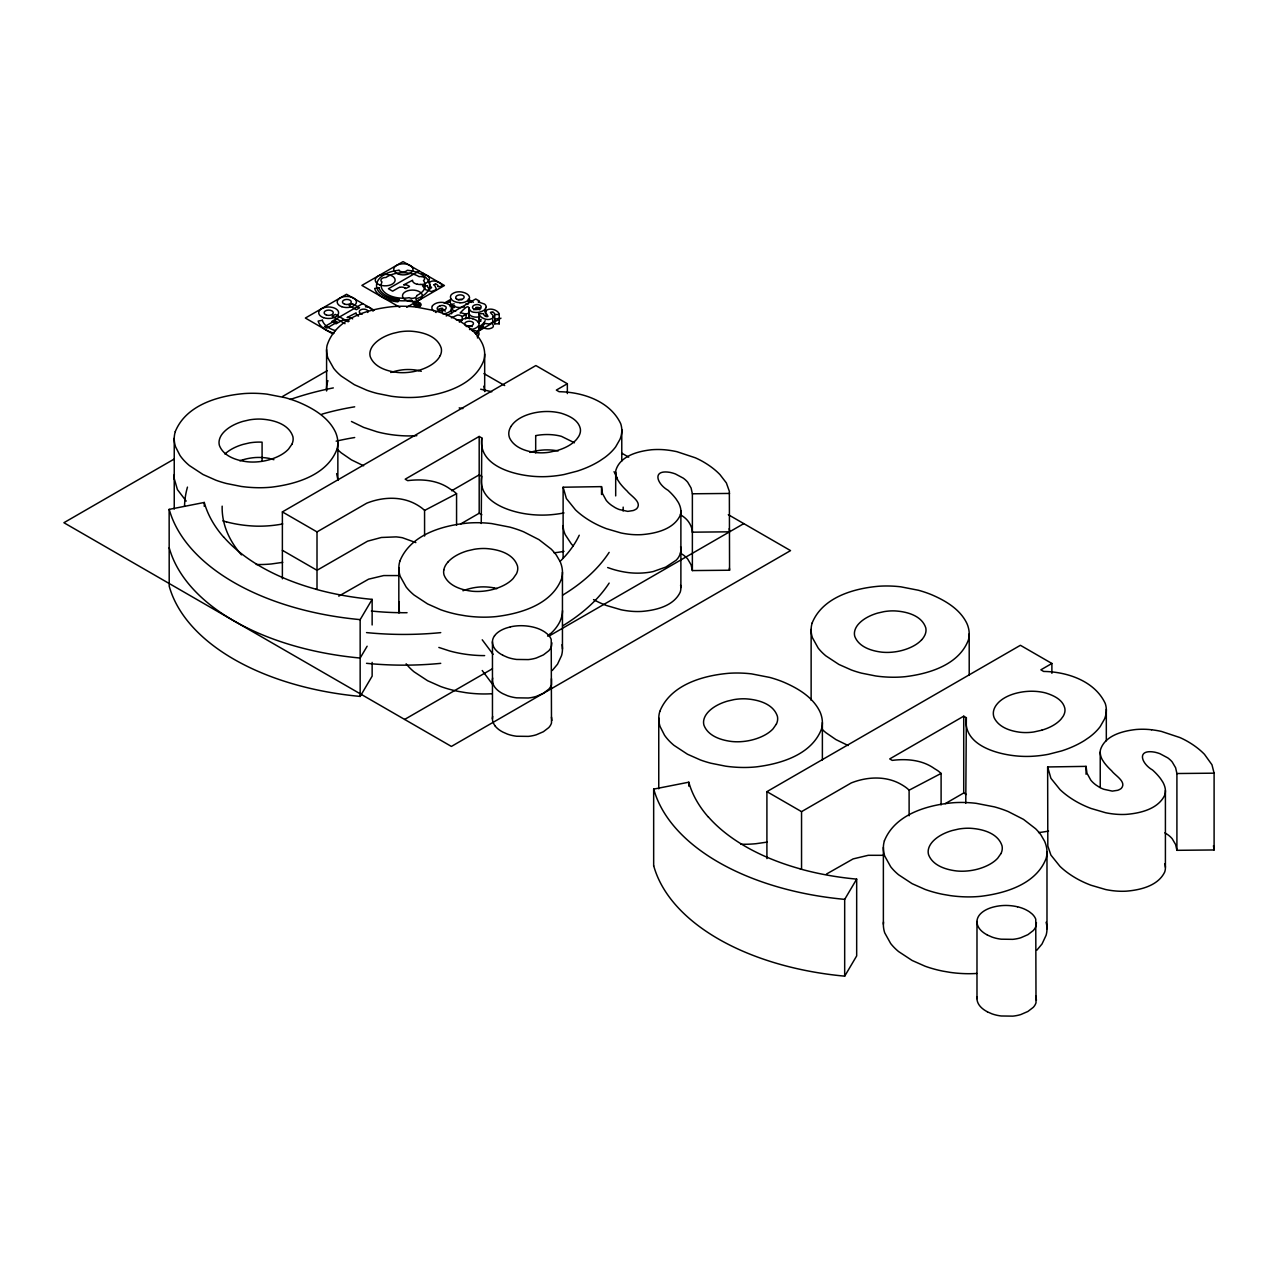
<?xml version="1.0" encoding="UTF-8"?>
<svg xmlns="http://www.w3.org/2000/svg" width="1278" height="1278" viewBox="0 0 1278 1278"><rect width="100%" height="100%" fill="white"/><g stroke="black" fill="none" stroke-linecap="round" stroke-linejoin="round"><path stroke-width="1.5" d="M563.119 558.103L563.119 487.222L601.523 486.63L602.449 493.468L606.251 500.385A42.717 24.665 0 0 0 611.539 505.321L614.942 507.51A24.378 14.074 0 0 0 619.463 509.571L627.786 511.376L633.169 510.545A13.643 7.876 0 0 0 636.732 508.692C642.578 502.126 630.517 495.816 627.131 491.087A111.17 64.188 0 0 1 619.83 483.1L617.737 479.921A46.104 26.614 0 0 1 615.852 474.489A37.158 21.454 0 0 1 615.932 470.064C620.453 455.655 638.329 451.214 651.668 449.744A45.864 26.487 0 0 1 664.432 449.76L666.972 450.016A60.753 35.081 0 0 1 676.925 451.693L695.328 457.796A79.779 46.056 0 0 1 703.156 461.757A100.786 58.181 0 0 1 719.961 474.601L726.367 482.924L729.355 491.327L729.562 570.228L692.372 570.579L691.094 564.812L687.708 559.029A36.998 21.359 0 0 0 683.235 554.924L680.391 553.102M1164.817 863.672A56.2 32.445 0 0 1 1165.121 864.871L1165.312 866.069A39.698 22.908 0 0 1 1164.705 872.027C1158.028 885.926 1140.232 890.063 1126.094 891.181A44.011 25.4 0 0 1 1115.758 891.006L1113.186 890.75A58.021 33.5 0 0 1 1105.598 889.52L1091.013 885.239A94.157 54.363 0 0 1 1076.092 878.258A107.592 62.127 0 0 1 1060.005 866.388L1050.915 855.094L1047.816 846.004L1047.64 766.96L1086.06 766.369L1086.971 773.206L1090.789 780.123A42.717 24.665 0 0 0 1096.061 785.059L1099.463 787.264A24.378 14.074 0 0 0 1103.984 789.309L1112.307 791.114L1117.707 790.299A13.643 7.876 0 0 0 1121.253 788.43C1127.116 781.88 1115.055 775.554 1111.668 770.826A111.17 64.188 0 0 1 1104.352 762.854L1102.259 759.659A46.104 26.614 0 0 1 1100.39 754.228A37.158 21.454 0 0 1 1100.454 749.803C1104.991 735.393 1122.851 730.952 1136.206 729.482A45.864 26.487 0 0 1 1148.954 729.498L1151.494 729.754M466.103 318.254L466.103 314.516A5.032 2.907 0 0 0 465.288 313.957L461.15 312.854A4.01 2.316 0 0 0 460.16 312.934C472.956 299.563 465.16 312.008 474.665 312.327A7.684 4.441 0 0 0 477.109 312.439A9.09 5.24 0 0 0 480.336 311.896A10.192 5.895 0 0 0 486.215 307.199M469.154 307.758L469.298 318.813M456.565 525.194L456.565 493.691L453.962 491.455A62.51 36.088 0 0 0 450.064 488.963C437.891 480.145 422.203 478.835 407.698 480.64L405.19 479.186L479.186 436.453L481.806 437.971C477.7 466.374 515.338 475.608 537.175 476.582A60.673 35.033 0 0 0 547.303 476.566L550.69 476.343A72.351 41.775 0 0 0 564.013 474.537L577.033 471.183A90.179 52.063 0 0 0 591.922 465.24A93.614 54.043 0 0 0 599.925 460.783L604.67 457.572A84.827 48.979 0 0 0 615.661 446.869L620.022 439.249A71.233 41.12 0 0 0 621.587 433.434A62.638 36.167 0 0 0 620.725 423.753C610.181 401.164 582.592 391.995 559.109 391.707L556.329 390.094L567.352 383.735L567.352 393.576M481.806 437.971L481.247 523.485M941.103 804.932L941.103 773.43L938.499 771.193A62.51 36.088 0 0 0 934.585 768.701C922.412 759.883 906.725 758.573 892.236 760.378L889.712 758.924L963.724 716.191L966.344 717.709C962.238 746.128 999.859 755.346 1021.713 756.32A60.673 35.033 0 0 0 1031.825 756.304L1035.212 756.081A72.351 41.775 0 0 0 1048.535 754.276L1061.555 750.937A90.179 52.063 0 0 0 1076.443 744.978A93.614 54.043 0 0 0 1084.463 740.537L1089.191 737.31A84.827 48.979 0 0 0 1100.198 726.607L1104.543 718.987A71.233 41.12 0 0 0 1106.109 713.172A62.638 36.167 0 0 0 1105.262 703.491C1094.719 680.918 1067.114 671.733 1043.647 671.445L1040.867 669.832L1051.89 663.474L1051.89 673.314M966.344 717.709L965.769 803.239M510.353 626.859A29.745 17.173 0 0 1 521.616 625.693A32.397 18.707 0 0 1 532.958 627.051A29.538 17.045 0 0 1 542.942 630.885A34.075 19.681 0 0 1 544.987 632.147L547.543 634.176A28.627 16.534 0 0 1 551.217 639.463L551.489 722.997A26.518 15.304 0 0 1 548.725 727.629L543.39 731.719L536.297 734.786A26.503 15.304 0 0 1 528.293 736.384L516.616 736.24A28.627 16.534 0 0 1 507.462 734.115L502.829 732.07A31.455 18.164 0 0 1 494.953 725.776M1017.512 906.773A29.538 17.045 0 0 1 1027.48 910.623A34.075 19.681 0 0 1 1029.525 911.885L1032.065 913.914A28.627 16.534 0 0 1 1035.755 919.217L1036.011 1002.735A26.518 15.304 0 0 1 1033.247 1007.368L1027.911 1011.457L1020.834 1014.54A26.503 15.304 0 0 1 1012.831 1016.138L1001.153 1015.978A28.627 16.534 0 0 1 991.984 1013.853L987.351 1011.809M479.026 323.062L479.026 313.733L483.691 313.653A6.454 3.722 0 0 0 484.058 314.995A5.272 3.051 0 0 0 485.32 316.193A3.147 1.821 0 0 0 486.535 316.624L487.541 316.561A1.661 0.958 0 0 0 487.972 316.337L486.806 314.196A13.499 7.796 0 0 1 485.928 313.238A5.687 3.275 0 0 1 485.416 312.056A4.697 2.716 0 0 1 485.656 311.113A3.706 2.141 0 0 1 485.944 310.714L486.599 310.187A6.741 3.882 0 0 1 487.365 309.771L488.244 309.452A4.265 2.46 0 0 1 489.17 309.244A5.655 3.259 0 0 1 491.647 309.212A7.636 4.409 0 0 1 494.011 309.739A10.048 5.799 0 0 1 496.04 310.634A12.285 7.093 0 0 1 498.308 312.455L498.708 312.95A7.972 4.601 0 0 1 499.251 314.484L499.251 323.813L494.73 323.845A6.438 3.706 0 0 0 494.362 322.727A4.553 2.62 0 0 0 493.132 321.657L492.685 319.74M493.276 321.752L489.506 324.053L483.883 323.27M372.138 662.387L372.138 676.158L360.156 696.446L360.156 619.654L372.138 599.366A205.247 118.487 0 0 1 315.746 589.222M367.137 646.221L360.156 658.042A230.216 132.912 0 0 1 169.207 547.767M856.675 879.12L856.675 955.912L844.678 976.184L844.678 899.392L856.675 879.12A205.247 118.487 0 0 1 800.268 868.96M447.811 562.224L447.028 563.167A38.18 22.046 0 0 0 443.801 570.004M552.24 670.519L557.512 664.225L561.553 655.566A70.37 40.624 0 0 0 562.352 646.86A77.127 44.538 0 0 0 562.048 644.671M1036.777 950.257L1042.033 943.963L1046.091 935.304A70.37 40.624 0 0 0 1046.874 926.598A77.127 44.538 0 0 0 1046.091 922.253M550.035 634.144L547.607 636.124M362.664 303.621L331.881 321.385L336.098 323.813L342.137 320.331A3.578 2.061 0 0 1 342.792 320.107L342.871 320.091M419.2 270.984L388.416 288.748L392.618 291.176L398.656 287.694A3.578 2.061 0 0 1 399.327 287.47L399.487 287.422M366.498 305.825L365.492 306.8A8.802 5.08 0 0 1 367.345 306.992L368.096 307.103A3.131 1.805 0 0 1 368.975 307.343L369.47 307.567A16.167 9.329 0 0 1 370.253 307.998L373.08 311.161M423.018 273.188L422.012 274.163A8.802 5.08 0 0 1 423.881 274.355L424.615 274.466A3.131 1.805 0 0 1 425.51 274.706L425.989 274.93A16.167 9.329 0 0 1 426.772 275.361C433.657 278.62 425.622 285.218 420.797 284.451M406.692 307.311L444.44 285.521L403.065 261.623L361.882 285.409L399.806 307.295M174.096 459.106L63.9 522.718L451.39 746.432L790.555 550.61L728.316 514.683M282.55 396.484L327.312 370.636M444.153 303.174L451.022 299.212M446.23 315.986L475.72 298.956L479.554 301.161L478.212 301.943L484.426 304.02A7.556 4.361 0 0 1 485.704 305.33A7.764 4.489 0 0 1 486.135 307.199M451.422 317.855L457.252 315.139A7.764 4.489 0 0 1 457.828 315.075L458.435 315.075A5.096 2.939 0 0 1 459.521 315.203L461.262 315.858A6.31 3.642 0 0 1 462.221 316.545L462.205 320.283M464.345 314.819L469.122 312.902A9.457 5.463 0 0 0 469.106 313.701L469.298 314.164A8.419 4.856 0 0 0 470.831 315.746A8.147 4.697 0 0 0 473.834 316.896A8.099 4.681 0 0 0 477.317 317.104L479.937 316.672M465.48 318.829L469.154 317.072M475.24 333.015L500.976 318.158M282.374 578.854L282.374 511.903L535.865 365.556L567.352 383.735M282.374 511.903L317.008 531.904L366.722 503.197C382.553 496.87 401.58 495.912 416.724 504.682A64.347 37.142 0 0 1 420.877 507.334A40.369 23.308 0 0 1 424.568 510.449L424.584 536.041M451.645 490.752L479.186 474.857L481.806 476.374C477.173 501.551 509.219 511.951 528.82 514.283A62.606 36.151 0 0 0 548.997 514.89A74.14 42.813 0 0 0 564.013 512.925M460.687 523.932L479.186 513.245L481.806 514.762M338.766 596.139L368.591 579.174L383.719 575.563L398.816 575.579M404.631 719.434L492.429 668.745M549.252 635.933L743.796 523.613M766.912 858.592L766.912 791.641L1020.403 645.294L1051.89 663.474M766.912 791.641L801.546 811.642L851.26 782.935C867.091 776.625 886.117 775.65 901.246 784.436A64.347 37.142 0 0 1 905.415 787.072A40.369 23.308 0 0 1 909.105 790.187L909.121 815.779M945.209 803.67L963.724 792.983L966.344 794.501M826.403 874.088L853.113 858.912L868.257 855.301L883.338 855.317M409.567 286.544L405.685 288.572A4.968 2.875 0 0 0 405.206 288.173L404.791 287.917M462.205 316.545L466.103 314.516M424.584 510.433L456.565 493.691M909.121 790.187L941.103 773.43M1041.889 730.185L1033.886 731.959A34.634 20.001 0 0 1 1030.627 732.358A30.464 17.588 0 0 1 1020.675 732.326C1010.69 731.176 998.901 727.501 994.188 717.805A34.682 20.017 0 0 1 993.405 711.942A37.302 21.534 0 0 1 995.003 707.117L995.546 706.175A41.503 23.962 0 0 1 996.872 704.322A38.707 22.349 0 0 1 1014.397 693.714A41.503 23.962 0 0 1 1019.205 692.532L1020.834 692.213A37.302 21.534 0 0 1 1029.173 691.286A34.682 20.017 0 0 1 1039.349 691.733L1041.027 691.989A28.563 16.486 0 0 1 1045.979 693.059C1053.567 695.456 1062.593 699.545 1064.75 707.98A30.928 17.86 0 0 1 1064.862 711.766A34.426 19.873 0 0 1 1063.088 716.383L1061.075 719.099A43.532 25.129 0 0 1 1041.858 730.153M378.927 287.614L374.662 288.445A27.956 16.135 0 0 0 397.857 301.832L399.311 299.371A24.586 14.202 0 0 1 378.895 287.614M322.407 320.251L318.142 321.082A27.956 16.135 0 0 0 334.053 333.191M360.156 696.414A230.216 132.912 0 0 1 169.207 586.155L169.143 509.379L204.272 502.462A205.295 118.534 0 0 0 223.602 537.079M708.124 816.818A205.295 118.534 0 0 1 688.794 782.2L653.665 789.117L653.665 865.909M282.757 562.352L271.415 563.965A71.376 41.2 0 0 1 256.223 564.493M767.279 842.09L755.953 843.704A71.376 41.2 0 0 1 740.761 844.231M427.171 285.681L422.507 285.761L425.414 289.611L431.405 291.528L436.565 289.547L434.919 285.825A13.659 7.876 0 0 1 434.009 284.85M438.194 286.56C449.313 286.959 433.05 276.991 429.296 282.869A26.63 15.384 0 0 1 415.797 299.004L419.631 304.132L415.446 305.17L411.596 300.042A26.63 15.384 0 0 1 377.266 289.036A26.63 15.384 0 0 1 399.231 270.249M493.132 312.327A4.553 2.62 0 0 1 494.362 313.398A6.438 3.706 0 0 1 494.73 314.532L499.251 314.484M494.73 319.196L499.091 318.382M563.119 487.222L566.378 498.548L575.483 509.858A107.592 62.127 0 0 0 591.57 521.712A94.157 54.363 0 0 0 606.491 528.709L621.06 532.974A58.021 33.5 0 0 0 628.664 534.204L631.22 534.476A44.011 25.4 0 0 0 641.572 534.651C655.694 533.533 673.49 529.396 680.168 515.481A39.698 22.908 0 0 0 680.791 509.539L680.583 508.34A56.2 32.445 0 0 0 678.314 502.398L676.014 498.883A108.183 62.462 0 0 0 668.011 490.257C656.876 483.947 651.684 469.314 669.912 472.365A27.541 15.895 0 0 1 675.423 473.962L683.235 478.132A36.998 21.359 0 0 1 687.708 482.237L691.094 488.02L692.372 493.787L729.562 493.436M692.372 532.175L729.562 531.824A65.801 37.989 0 0 0 729.195 528.661M1047.64 766.96L1050.915 778.302L1060.021 789.596A107.592 62.127 0 0 0 1076.092 801.45A94.157 54.363 0 0 0 1091.013 808.447L1105.598 812.728A58.021 33.5 0 0 0 1113.186 813.958L1115.758 814.214A44.011 25.4 0 0 0 1126.094 814.39C1140.232 813.271 1158.028 809.134 1164.705 795.236A39.698 22.908 0 0 0 1165.312 789.277L1165.121 788.079A56.2 32.445 0 0 0 1162.852 782.136L1160.552 778.637A108.183 62.462 0 0 0 1152.532 769.995C1141.414 763.685 1136.222 749.052 1154.449 752.119A27.541 15.895 0 0 1 1159.961 753.716L1167.757 757.87A36.998 21.359 0 0 1 1172.23 761.992L1175.616 767.759L1176.91 773.525L1214.1 773.174L1214.1 849.966L1176.91 850.317L1175.616 844.55L1172.23 838.783A36.998 21.359 0 0 0 1167.757 834.678L1164.913 832.841M430.191 288.684L431.565 287.63A15.847 9.154 0 0 0 430.366 286.352L429.296 282.869A26.63 15.384 0 0 0 407.251 270.265A4.457 2.572 0 0 1 403.065 271.847A4.457 2.572 0 0 1 398.88 270.377M435.383 283.94L434.025 284.85M226.462 521.903L222.867 520.913M438.849 647.435L449.265 650.853A82.543 47.653 0 0 0 480.832 655.566A74.444 42.973 0 0 0 484.65 655.598M363.639 465.799L351.45 459.872L341.306 452.907A84.428 48.74 0 0 1 337.168 449.121M848.177 745.537L835.972 739.611L825.844 732.645A84.428 48.74 0 0 1 821.706 728.859M447.14 315.011C461.086 320.986 475.528 329.468 482.333 343.654A74.667 43.101 0 0 1 484.57 351.993A67.99 39.251 0 0 1 483.803 360.412C474.25 385.157 444.584 394.055 420.494 396.963A68.884 39.762 0 0 1 405.813 397.458A77.127 44.522 0 0 1 391.26 396.244L377.058 393.4A82.064 47.382 0 0 1 366.882 390.253L354.373 384.71L341.306 376.115A84.428 48.74 0 0 1 333.67 368.352L327.919 358.048A73.836 42.621 0 0 1 326.657 351.754A69.06 39.874 0 0 1 327.072 345.427C335.826 318.062 368.783 308.701 394.519 306.48A68.197 39.362 0 0 1 405.414 306.289A71.552 41.311 0 0 1 416.213 307.071L433.865 310.506A87.942 50.769 0 0 1 447.14 315.011M502.829 655.279L507.462 657.323A28.627 16.534 0 0 0 516.616 659.448L528.293 659.592A26.503 15.304 0 0 0 536.297 658.01L543.39 654.911L548.725 650.821A26.518 15.304 0 0 0 551.489 646.205L551.904 642.834M987.351 935.017L991.984 937.062A28.627 16.534 0 0 0 1001.153 939.186L1012.831 939.346A26.503 15.304 0 0 0 1020.834 937.748L1027.911 934.665L1033.247 930.576A26.518 15.304 0 0 0 1036.011 925.943L1036.426 922.572M415.845 542.591L402.41 537.734A45.337 26.183 0 0 0 396.148 536.888L381.371 537.479L367.585 541.169L317.008 570.292L282.374 550.307M351.45 421.484L363.639 427.395L377.058 431.804A79.508 45.896 0 0 0 405.813 435.894A71.903 41.519 0 0 0 416.836 435.654M414.919 303.158L420.111 306.113A3.578 2.077 0 0 0 420.063 303.206L415.046 306.097A3.61 2.093 0 0 1 414.871 303.126A3.626 2.093 0 0 1 420.015 303.221M468.227 299.244L473.387 302.231M374.119 310.187L346.546 294.259L305.362 318.046L332.935 333.973M483.947 373.591L504.682 385.557M621.619 453.083L628.68 457.157M348.255 321.832L335.331 314.372L332.104 316.225L345.028 323.685M409.232 286.256L408.497 285.809A13.084 7.556 0 0 0 407.65 285.345A2.828 1.629 0 0 0 406.356 284.978A7.956 4.601 0 0 0 403.624 284.882L412.586 280.265A9.457 5.463 0 0 0 412.57 281.064L412.778 281.527A8.419 4.856 0 0 0 414.296 283.109A8.147 4.697 0 0 0 417.299 284.259M352.664 318.861L352.105 318.526A13.084 7.556 0 0 0 351.13 317.982A2.828 1.629 0 0 0 349.821 317.615A7.956 4.601 0 0 0 347.089 317.519L356.067 312.902A9.457 5.463 0 0 0 356.051 313.701L356.243 314.164A8.419 4.856 0 0 0 357.776 315.746A8.147 4.697 0 0 0 358.543 316.081M461.725 320.81L461.358 320.57A4.633 2.668 0 0 0 456.31 319.915M574.461 442.779L561.457 436.357A28.563 16.486 0 0 0 556.489 435.287L554.812 435.031A34.682 20.017 0 0 0 544.652 434.584A37.445 21.614 0 0 0 535.69 435.622M480.816 321.401L479.026 318.398M485.065 309.212L486.135 311.161M186.189 501.088L177.418 489.602L174.287 478.787M482.221 639.799L493.1 654.336M482.221 670.519L493.1 685.056M1035.755 996.009L1036.442 1000.227M336.641 473.611L337.743 479.026M483.803 386.196L484.57 390.381A70.721 40.832 0 0 1 484.729 391.435M551.489 678.682L551.489 684.609A26.518 15.304 0 0 1 548.725 689.225L543.39 693.315L536.297 696.398A26.503 15.304 0 0 1 528.293 697.996L516.616 697.836A28.627 16.534 0 0 1 507.462 695.711L502.829 693.682A31.455 18.164 0 0 1 494.953 687.372A31.583 18.227 0 0 1 492.445 680.934A28.404 16.406 0 0 1 492.701 678.091M551.489 717.086L551.904 720.488M399.583 612.561L398.896 608.216M1213.461 845.748L1214.1 849.966M680.583 585.132L680.791 586.33A39.698 22.908 0 0 1 680.168 592.273C673.49 606.187 655.694 610.325 641.572 611.443A44.011 25.4 0 0 1 631.22 611.267L628.664 610.996A58.021 33.5 0 0 1 621.06 609.766L606.491 605.5A94.157 54.363 0 0 1 593.519 599.606M1214.1 773.174L1211.959 764.755L1204.483 754.339A100.786 58.181 0 0 0 1187.677 741.496A79.779 46.056 0 0 0 1179.85 737.534L1161.462 731.431A60.753 35.081 0 0 0 1151.494 729.754M729.355 568.119L729.562 570.228M326.593 389.087L326.657 390.141M1176.91 773.525L1176.91 850.317M1165.408 790.475L1165.408 867.267M1106.317 709.29L1106.317 740.793M1100.23 752.023L1100.23 787.472M1086.06 766.369L1086.06 774.244M1046.986 851.979L1046.986 928.786M976.983 921.454L976.983 998.661M969.203 633.84L969.203 675.183M963.724 716.191L963.724 792.983M883.37 847.378L883.37 924.17M822.377 722.549L822.377 759.963M811.131 629.383L811.131 700.264M801.546 811.642L801.546 868.752M692.372 493.787L692.372 570.579M688.794 782.2L688.794 786.13M680.886 510.737L680.886 587.529M658.761 717.948L658.761 788.83M621.779 429.552L621.779 461.054M615.692 472.285L615.692 495.912M601.523 486.63L601.523 494.506M562.448 572.24L562.448 649.032M535.69 435.622L535.69 452.891M494.73 314.532L494.73 323.845M492.461 641.716L492.461 718.907M484.681 354.102L484.681 391.515M479.186 436.453L479.186 513.245M468.85 307.567L468.85 316.896M442.476 311.992L442.476 308.254A4.824 2.78 0 0 0 437.939 309.963M398.832 567.64L398.832 612.929M372.138 599.366L372.138 624.974M337.855 442.811L337.855 480.224M326.593 349.645L326.593 390.988M317.008 531.904L317.008 588.998M262.086 461.374L262.086 442.172A31.279 18.068 0 0 0 256.127 442.172A34.905 20.16 0 0 0 249.466 442.907L242.98 444.424A44.954 25.959 0 0 0 224.928 454.025M204.272 502.462L204.272 506.392M174.239 438.194L174.239 509.091M343.239 319.915A4.633 2.668 0 0 1 348.255 320.474L348.67 320.81A4.968 2.875 0 0 1 349.15 321.209M362.297 314.116A4.409 2.556 0 0 1 359.374 311.145A4.409 2.556 0 0 1 364.214 309.164A4.409 2.556 0 0 1 368.096 311.752A4.329 2.492 0 0 1 367.697 312.471M335.491 330.667A24.586 14.202 0 0 1 322.36 320.251M399.774 287.278A4.633 2.668 0 0 1 404.791 287.854M420.797 284.467A8.099 4.681 0 0 1 417.331 284.211M435.494 283.828A4.808 2.78 0 0 1 437.971 286.544M429.999 288.764A4.92 2.844 0 0 1 427.523 285.729M420.111 306.161A3.578 2.077 0 0 1 414.983 306.129M477.333 336.402A3.626 2.093 0 0 1 477.445 337.983M466.374 326.545A4.553 2.636 0 0 1 472.221 326.577M478.867 327.791A9.936 5.735 0 0 1 476.071 332.488M445.287 311.161A4.457 2.572 0 0 0 441.757 310.027A3.802 2.189 0 0 1 442.476 310.123A22.061 12.732 0 0 1 443.546 309.404M438.434 311.225A4.84 2.796 0 0 1 441.773 310.234M450.767 310.362A9.936 5.735 0 0 1 451.501 313.781M492.733 316.736A4.808 2.78 0 0 1 494.506 319.18M473.755 309.755A4.521 2.604 0 0 1 476.374 309.18M475.704 309.324A4.601 2.652 0 0 1 476.806 309.196M476.79 309.228A4.026 2.316 0 0 1 479.857 309.835M458.115 299.691A4.441 2.556 0 0 1 462.045 299.659M468.627 299.675A9.601 5.543 0 0 1 469.489 302.231M464.537 306.832A9.601 5.543 0 0 1 452.731 305.682M451.709 304.883A9.601 5.543 0 0 1 451.469 304.643M450.719 303.621A9.601 5.543 0 0 1 450.527 303.237M450.287 302.199A9.601 5.543 0 0 1 450.495 300.793M459.936 302.838A8.706 5.032 0 0 0 463.483 302.487A8.818 5.096 0 0 0 465.591 301.816L465.991 301.64A11.167 6.438 0 0 0 467.46 300.777L468.052 300.33A8.579 4.952 0 0 0 469.505 297.311A10.512 6.07 0 0 0 463.275 292.358A8.85 5.112 0 0 0 456.358 292.071A8.658 5 0 0 0 454.281 292.774L453.882 292.95A11.182 6.454 0 0 0 452.412 293.796L452.092 294.02A8.802 5.08 0 0 0 450.926 295.234A9.809 5.671 0 0 0 459.936 302.646M455.99 298.333A4.537 2.62 0 0 1 456.981 295.697A4.537 2.62 0 0 1 461.486 294.978A4.074 2.348 0 0 1 464.01 296.368A4.649 2.684 0 0 1 459.92 299.723A3.882 2.236 0 0 1 458.291 299.707A4.217 2.444 0 0 1 456.597 299.02M456.741 299.132A3.882 2.236 0 0 1 455.974 298.461M455.687 311.337A9.809 5.671 0 0 1 451.23 308.605M475.16 309.42A3.994 2.316 0 0 1 472.684 307.998A4.617 2.668 0 0 1 476.598 304.595A4.233 2.444 0 0 1 478.228 304.627A3.978 2.3 0 0 1 480.895 306.113A3.882 2.236 0 0 1 481.135 307.024A4.313 2.492 0 0 1 480.656 307.918A5.336 3.083 0 0 1 478.132 309.308A4.473 2.588 0 0 1 476.966 309.532A3.818 2.205 0 0 1 475.144 309.436M477.525 321.736A9.09 5.24 0 0 0 479.937 321.337A22.061 12.732 0 0 0 481.087 319.356M493.132 312.327A3.514 2.029 0 0 0 491.998 311.928L490.448 312.423L491.343 313.701A35.944 20.752 0 0 0 491.902 314.228A13.131 7.588 0 0 1 492.749 315.155A7.013 4.058 0 0 1 493.308 316.289A4.888 2.812 0 0 1 493.132 317.455A3.914 2.268 0 0 1 492.685 317.998L492.158 318.398A7.141 4.122 0 0 1 491.359 318.829L489.506 319.388A5.479 3.163 0 0 1 486.998 319.436A7.492 4.329 0 0 1 484.586 318.877A12.333 7.125 0 0 1 480.049 315.922L479.298 314.835A8.019 4.633 0 0 1 479.026 313.733M492.669 321.449A3.514 2.029 0 0 1 493.132 321.657M492.733 324.468A7.013 4.058 0 0 1 493.308 325.618A4.888 2.812 0 0 1 493.132 326.769A3.914 2.268 0 0 1 492.685 327.328L492.158 327.727A7.141 4.122 0 0 1 491.359 328.158L489.506 328.718A5.479 3.163 0 0 1 486.998 328.765A7.492 4.329 0 0 1 484.586 328.19A12.333 7.125 0 0 1 482.493 327.248M498.979 322.791A7.972 4.601 0 0 1 499.251 323.813M442.699 313.781A9.026 5.208 0 0 0 445.447 313.429A9.138 5.272 0 0 0 447.619 312.727L448.035 312.551A11.566 6.678 0 0 0 449.552 311.672L450.175 311.193A8.786 5.08 0 0 0 451.086 310.187M436.133 312.503A10.16 5.863 0 0 1 435.351 312.151M433.705 311.081A10.16 5.863 0 0 1 432.379 305.921M432.443 305.921A8.946 5.16 0 0 1 433.37 304.915L433.977 304.436A11.582 6.694 0 0 1 435.494 303.557L436.325 303.206A8.77 5.064 0 0 1 438.082 302.678A9.17 5.288 0 0 1 445.303 302.854M445.175 303.03A10.384 5.991 0 0 1 451.374 310.234M441.757 310.57A4.824 2.78 0 0 0 446.07 307.071A3.978 2.3 0 0 0 445.175 306.289A4.377 2.524 0 0 0 443.434 305.57A4.233 2.444 0 0 0 440.159 305.73M437.38 309.196A4.904 2.828 0 0 1 440.223 305.825M437.539 309.164A3.962 2.284 0 0 0 438.322 309.851A4.377 2.524 0 0 0 440.063 310.57A4.026 2.316 0 0 0 441.773 310.666M469.505 329.516A9.01 5.208 0 0 0 472.716 329.149A9.138 5.272 0 0 0 474.889 328.446L475.304 328.27A11.566 6.678 0 0 0 476.822 327.392L477.445 326.912A8.786 5.08 0 0 0 478.355 325.906M459.393 322.168A10.16 5.863 0 0 1 459.649 321.625A8.946 5.16 0 0 1 460.639 320.634L461.246 320.155A11.582 6.678 0 0 1 462.78 319.276L463.594 318.909A8.77 5.064 0 0 1 465.352 318.398A9.17 5.288 0 0 1 472.572 318.573M472.445 318.749A10.384 5.991 0 0 1 478.643 325.954M465.128 325.235A3.962 2.284 0 0 1 464.809 324.884A4.681 2.7 0 0 1 465.991 322.12A4.681 2.7 0 0 1 470.655 321.369A4.361 2.524 0 0 1 472.445 322.008A3.978 2.3 0 0 1 473.307 322.807A4.824 2.78 0 0 1 469.026 326.289A4.026 2.316 0 0 1 467.349 326.273A4.377 2.524 0 0 1 465.767 325.666M478.659 332.072A10.384 5.991 0 0 1 478.643 335.267M478.355 335.219A8.786 5.08 0 0 1 477.445 336.226M472.221 330.794A3.626 2.093 0 0 1 477.109 331.497A3.626 2.093 0 0 1 476.055 334.341M416.979 295.394A22.061 12.732 0 0 0 423.497 280.505A4.297 2.476 0 0 0 421.916 276.495M421.804 276.655A4.377 2.524 0 0 0 419.168 276.687A22.061 12.732 0 0 0 385.956 277.486A4.585 2.652 0 0 0 381.435 279.035A4.585 2.652 0 0 0 381.978 281.959A22.061 12.732 0 0 0 387.585 294.483A22.061 12.732 0 0 0 409.232 297.71A4.585 2.652 0 0 0 414.04 298.109A4.585 2.652 0 0 0 416.772 295.793M450.112 306.624A22.061 12.732 0 0 1 454.728 305.682M484.777 323.27A26.63 15.384 0 0 1 478.563 328.941M483.643 326.689A26.63 15.384 0 0 1 478.755 330.698M451.917 308.046A22.061 12.732 0 0 1 454.185 307.631M485.193 320.666A26.63 15.384 0 0 1 478.755 326.96M445.479 303.221A26.63 15.384 0 0 1 450.479 301.8M467.652 301.56A26.63 15.384 0 0 1 471.47 302.439M484.985 311.401A26.63 15.384 0 0 1 486.327 315.906M475.704 307.471A4.377 2.524 0 0 1 478.435 307.455A3.978 2.3 0 0 1 480.736 308.685M449.744 304.867A22.061 12.732 0 0 1 454.185 303.892M465.735 303.972A22.061 12.732 0 0 1 467.988 304.42M326.513 389.087A72.75 41.998 0 0 1 327.919 380.668M418.833 370.716A33.324 19.25 0 0 1 421.293 371.275M418.912 370.572A32.301 18.659 0 0 0 404.886 369.614A35.704 20.608 0 0 0 392.266 372.042A43.628 25.193 0 0 0 390.717 372.489M529.891 452.412A38.755 22.381 0 0 1 531.472 451.981M531.456 451.949A38.803 22.397 0 0 1 544.636 449.92A35.145 20.288 0 0 1 558.166 450.942M692.436 532.175A53.037 30.624 0 0 0 689.289 522.926A37.701 21.758 0 0 0 680.391 514.699M680.615 546.728A40.305 23.276 0 0 1 679.161 556.234A31.854 18.387 0 0 1 676.094 560.259L665.79 567.081L653.282 571.522A35.353 20.416 0 0 1 649.384 572.256A45.273 26.135 0 0 1 628.648 572.64A61.807 35.688 0 0 1 608.871 567.943A94.891 54.778 0 0 1 607.657 567.544M573.295 546.057A108.47 62.622 0 0 1 571.25 543.805L565.243 534.683A66.136 38.18 0 0 1 563.103 525.609M282.742 523.932A74.475 42.989 0 0 1 256.223 526.153A82.303 47.51 0 0 1 226.478 521.871M174.175 478.787A75.354 43.5 0 0 1 174.335 474.41M337.839 479.026A73.309 42.318 0 0 1 337.903 480.113M269.69 458.674A34.506 19.921 0 0 1 273.907 459.697M269.786 458.514A33.452 19.314 0 0 0 255.265 457.54A36.583 21.119 0 0 0 242.98 459.792M239.849 460.767A45.049 26.007 0 0 1 242.964 459.76M398.784 608.216A75.354 43.5 0 0 1 399.311 601.666M562.528 610.644A73.261 42.302 0 0 1 557.448 625.821A72.463 41.839 0 0 1 550.019 634.144M494.298 588.104A34.474 19.905 0 0 1 496.838 588.679M494.378 587.96A33.468 19.33 0 0 0 480.72 586.921A36.599 21.135 0 0 0 467.588 589.222A44.986 25.975 0 0 0 462.955 590.755M564.013 551.329A72.351 41.775 0 0 1 554.045 552.815M447.795 562.224A44.97 25.959 0 0 1 467.572 550.802L474.074 549.316A34.841 20.113 0 0 1 480.72 548.566A31.167 17.988 0 0 1 485.8 548.534C497.749 549.236 513.261 553.246 517.462 565.914A33.468 19.314 0 0 1 517.654 569.876A35.736 20.64 0 0 1 516.456 573.774L513.149 578.519A42.222 24.378 0 0 1 505.769 584.27A44.922 25.927 0 0 1 494.298 589.062L492.685 589.509A38.212 22.061 0 0 1 480.832 591.379A32.397 18.707 0 0 1 472.061 591.219C461.422 589.957 448.354 585.931 444.073 575.068A32.365 18.691 0 0 1 443.801 570.004M492.238 693.698A71.392 41.215 0 0 1 480.832 693.922A79.779 46.056 0 0 1 465.767 692.66L458.371 691.398A87 50.241 0 0 1 447.476 688.73A84.811 48.963 0 0 1 440.543 686.462L427.603 680.727L414.072 671.829A87.367 50.449 0 0 1 406.148 663.793M502.845 655.263A31.455 18.164 0 0 1 494.953 648.984A31.583 18.227 0 0 1 492.445 642.53A28.404 16.406 0 0 1 494.522 635.773M494.554 635.773A27.733 16.007 0 0 1 510.401 626.939M495.017 725.76A31.583 18.227 0 0 1 492.445 719.322A28.404 16.406 0 0 1 492.701 716.495M360.156 619.622A230.216 132.912 0 0 1 169.207 509.363M315.794 589.158A199.943 115.435 0 0 1 223.714 537.048M609.143 583.087A219.321 126.634 0 0 1 562.592 625.9M440.734 663.346A219.321 126.634 0 0 1 366.53 663.314M336.178 441.166A181.7 104.908 0 0 1 354.693 437.523M609.143 552.368A219.321 126.634 0 0 1 562.592 595.181M440.734 632.626A219.321 126.634 0 0 1 366.53 632.594M184.543 505.976A219.321 126.634 0 0 1 187.467 487.11M290.41 399.439A219.321 126.634 0 0 1 333.318 387.905M480.656 389.199A219.321 126.634 0 0 1 491.774 391.803M614.047 471.678A219.321 126.634 0 0 1 617.418 478.978M623.169 507.126A219.321 126.634 0 0 1 623.105 511.04M579.238 535.226A181.7 104.908 0 0 1 560.179 561.282M407.059 612.705A181.7 104.908 0 0 1 371.371 611.028M241.478 554.892A181.7 104.908 0 0 1 222.164 506.152M321.848 414.184A181.7 104.908 0 0 1 354.693 406.819M459.185 407.89A181.7 104.908 0 0 1 462.908 408.593M844.694 899.361A230.216 132.912 0 0 1 653.745 789.117M800.332 868.896A199.943 115.435 0 0 1 708.252 816.786M844.694 976.152A230.216 132.912 0 0 1 653.745 865.909M987.383 935.001A31.455 18.164 0 0 1 979.491 928.723A31.583 18.227 0 0 1 976.983 922.269A28.404 16.406 0 0 1 979.06 915.511A27.733 16.007 0 0 1 994.923 906.677A29.745 17.173 0 0 1 1006.137 905.447A32.397 18.707 0 0 1 1017.496 906.789M987.383 1011.793A31.455 18.164 0 0 1 979.491 1005.514A31.583 18.227 0 0 1 976.983 999.061A28.404 16.406 0 0 1 977.079 997.032M976.775 973.453A71.392 41.215 0 0 1 965.369 973.66A79.779 46.056 0 0 1 950.289 972.398L942.892 971.136A87 50.241 0 0 1 932.013 968.468A84.811 48.963 0 0 1 925.064 966.2L912.125 960.465L898.594 951.567A87.367 50.449 0 0 1 890.686 943.531L884.743 932.876A76.536 44.187 0 0 1 883.433 926.358A71.584 41.327 0 0 1 883.513 921.981M1048.535 831.067A72.351 41.775 0 0 1 1038.583 832.569M921.566 639.895A40.864 23.595 0 0 1 914.441 645.454A43.404 25.065 0 0 1 903.354 650.087L901.789 650.518A36.902 21.311 0 0 1 890.351 652.323A31.295 18.068 0 0 1 881.868 652.163C871.58 650.949 858.96 647.067 854.838 636.556A31.247 18.052 0 0 1 854.583 631.667A36.902 21.311 0 0 1 857.682 625.054L858.433 624.159A43.58 25.161 0 0 1 877.539 613.12L883.817 611.683A33.659 19.442 0 0 1 890.239 610.948A30.145 17.397 0 0 1 895.143 610.932C906.693 611.603 921.662 615.485 925.735 627.722A32.254 18.627 0 0 1 925.911 631.556A34.506 19.921 0 0 1 924.761 635.326L923.722 637.179A39.474 22.796 0 0 1 921.566 639.895M175.262 431.66L174.719 433.833A71.584 41.327 0 0 0 174.287 440.383A76.424 44.123 0 0 0 175.613 446.901L179.99 455.463A87.607 50.577 0 0 0 189.463 465.607L202.994 474.489L215.934 480.224A84.987 49.075 0 0 0 226.462 483.499L241.159 486.439A79.747 46.04 0 0 0 256.223 487.685A71.376 41.2 0 0 0 271.415 487.174C296.336 484.17 327.056 474.969 336.945 449.345A70.37 40.624 0 0 0 337.743 440.622A77.175 44.554 0 0 0 335.427 432.012C328.382 417.331 313.429 408.545 299.004 402.362A91.121 52.606 0 0 0 285.25 397.698L266.99 394.135A74.044 42.749 0 0 0 255.808 393.32A70.594 40.752 0 0 0 244.545 393.528C218.33 395.765 186.029 404.998 175.262 431.66M399.87 561.09L399.327 563.263A71.584 41.327 0 0 0 398.896 569.812A76.536 44.187 0 0 0 400.206 576.33L406.148 587.001A87.367 50.449 0 0 0 414.072 595.037L427.603 603.935L440.527 609.67A84.811 48.963 0 0 0 447.476 611.938A87 50.241 0 0 0 458.371 614.606L465.767 615.868A79.779 46.056 0 0 0 480.832 617.13A71.392 41.215 0 0 0 496.024 616.603C520.945 613.6 551.665 604.398 561.553 578.774A70.37 40.624 0 0 0 562.352 570.068A77.127 44.538 0 0 0 560.036 561.441L556.361 555.131A87.479 50.497 0 0 0 551.074 549.013L538.965 539.635L523.613 531.792A91.042 52.558 0 0 0 509.858 527.127L491.599 523.565A74.092 42.765 0 0 0 480.416 522.75A70.578 40.752 0 0 0 469.138 522.958C442.923 525.194 410.637 534.444 399.87 561.09M659.799 711.399L659.256 713.571A71.584 41.327 0 0 0 658.825 720.121A76.424 44.123 0 0 0 660.135 726.639L664.512 735.201A87.607 50.577 0 0 0 673.985 745.346L687.516 754.244L700.456 759.979A84.987 49.075 0 0 0 710.983 763.238L725.68 766.177A79.747 46.04 0 0 0 740.761 767.439A71.376 41.2 0 0 0 755.953 766.912C780.874 763.909 811.578 754.707 821.482 729.083A70.37 40.624 0 0 0 822.265 720.377A77.175 44.554 0 0 0 819.949 711.75C812.904 697.069 797.951 688.299 783.542 682.101A91.121 52.606 0 0 0 769.787 677.436L751.528 673.873A74.044 42.749 0 0 0 740.329 673.059A70.594 40.752 0 0 0 729.067 673.266C702.852 675.503 670.551 684.752 659.799 711.399M812.121 623.057L811.594 625.166A69.06 39.874 0 0 0 811.179 631.492A73.836 42.621 0 0 0 812.457 637.786L818.192 648.09A84.428 48.74 0 0 0 825.844 655.854L838.911 664.448L851.404 669.991A82.064 47.382 0 0 0 861.58 673.155L875.781 675.982A77.127 44.522 0 0 0 890.351 677.196A68.884 39.762 0 0 0 905.032 676.701C929.106 673.794 958.772 664.895 968.341 640.15A67.99 39.251 0 0 0 969.107 631.731A74.667 43.101 0 0 0 966.871 623.392C960.05 609.223 945.608 600.74 931.678 594.749A87.942 50.769 0 0 0 918.387 590.244L900.75 586.81A71.552 41.311 0 0 0 889.935 586.027A68.197 39.362 0 0 0 879.056 586.219C853.72 588.375 822.521 597.305 812.121 623.057M884.392 840.828L883.849 843.017A71.584 41.327 0 0 0 883.433 849.566A76.536 44.187 0 0 0 884.743 856.068L890.686 866.74A87.367 50.449 0 0 0 898.594 874.775L912.125 883.673L925.064 889.408A84.811 48.963 0 0 0 932.013 891.677A87 50.241 0 0 0 942.892 894.344L950.289 895.606A79.779 46.056 0 0 0 965.369 896.868A71.392 41.215 0 0 0 980.561 896.341C1005.482 893.338 1036.186 884.136 1046.091 858.512A70.37 40.624 0 0 0 1046.874 849.806A77.127 44.538 0 0 0 1044.557 841.18L1040.899 834.869A87.479 50.497 0 0 0 1035.611 828.751L1023.502 819.374L1008.15 811.53A91.042 52.558 0 0 0 994.396 806.865L976.136 803.319A74.092 42.765 0 0 0 964.938 802.504A70.578 40.752 0 0 0 953.676 802.696C927.461 804.948 895.159 814.182 884.392 840.828M291.847 444.345L288.54 449.089A42.206 24.378 0 0 1 281.16 454.84A44.986 25.975 0 0 1 269.69 459.633L268.076 460.08A38.212 22.061 0 0 1 256.223 461.949A32.381 18.691 0 0 1 247.453 461.789C236.813 460.527 223.746 456.502 219.465 445.623A32.381 18.691 0 0 1 219.209 440.575A38.132 22.014 0 0 1 222.42 433.721L223.203 432.795A44.954 25.959 0 0 1 242.964 421.373L249.466 419.871A34.905 20.16 0 0 1 256.127 419.136A31.135 17.972 0 0 1 261.191 419.104C273.141 419.807 288.652 423.817 292.854 436.485A33.468 19.33 0 0 1 293.045 440.447A35.752 20.64 0 0 1 291.847 444.345M440.239 355.572L439.185 357.425A39.474 22.796 0 0 1 437.028 360.156A40.864 23.595 0 0 1 429.903 365.716A43.404 25.065 0 0 1 418.817 370.348L417.267 370.78A36.902 21.311 0 0 1 405.813 372.585A31.295 18.068 0 0 1 397.346 372.425C387.058 371.211 374.438 367.329 370.3 356.818A31.247 18.052 0 0 1 370.045 351.929A36.902 21.311 0 0 1 373.16 345.316L373.911 344.421A43.58 25.161 0 0 1 393.001 333.382L399.279 331.929A33.659 19.442 0 0 1 405.717 331.21A30.145 17.397 0 0 1 410.621 331.178C422.171 331.865 437.14 335.747 441.198 347.983A32.254 18.627 0 0 1 441.389 351.817A34.506 19.921 0 0 1 440.239 355.572M776.385 724.083L773.062 728.827A42.206 24.378 0 0 1 765.682 734.578A44.986 25.975 0 0 1 754.228 739.371L752.598 739.818A38.212 22.061 0 0 1 740.761 741.687A32.381 18.691 0 0 1 731.99 741.528C721.335 740.266 708.284 736.24 704.002 725.377A32.381 18.691 0 0 1 703.731 720.313A38.132 22.014 0 0 1 706.958 713.475L707.724 712.533A44.954 25.959 0 0 1 727.501 701.111L734.003 699.609A34.905 20.16 0 0 1 740.649 698.874A31.135 17.972 0 0 1 745.729 698.842C757.678 699.545 773.174 703.555 777.375 716.223A33.468 19.33 0 0 1 777.567 720.185A35.752 20.64 0 0 1 776.385 724.083M1000.994 853.528L997.671 858.257A42.222 24.378 0 0 1 990.29 864.008A44.922 25.927 0 0 1 978.82 868.816L977.207 869.264A38.212 22.061 0 0 1 965.369 871.117A32.397 18.707 0 0 1 956.599 870.957C945.944 869.695 932.876 865.685 928.611 854.806A32.365 18.691 0 0 1 928.339 849.742A38.18 22.046 0 0 1 931.566 842.905L932.333 841.962A44.97 25.959 0 0 1 952.11 830.556L958.612 829.055A34.841 20.113 0 0 1 965.257 828.304A31.167 17.988 0 0 1 970.337 828.272C982.287 828.975 997.783 832.984 1001.984 845.653A33.468 19.314 0 0 1 1002.176 849.614A35.736 20.64 0 0 1 1000.994 853.528M511.024 426.437L510.465 427.379A37.302 21.534 0 0 0 508.868 432.204A34.682 20.017 0 0 0 509.65 438.066C514.363 447.763 526.153 451.422 536.153 452.588A30.464 17.588 0 0 0 546.089 452.62A34.634 20.001 0 0 0 549.364 452.22L557.352 450.447A43.532 25.129 0 0 0 576.586 439.376L578.567 436.645A34.426 19.873 0 0 0 580.34 432.028A30.928 17.86 0 0 0 580.228 428.242C578.071 419.807 569.045 415.717 561.457 413.321A28.563 16.486 0 0 0 556.489 412.251L554.812 411.995A34.682 20.017 0 0 0 544.652 411.548A37.302 21.534 0 0 0 536.297 412.474L534.667 412.778A41.503 23.962 0 0 0 529.859 413.992A38.707 22.349 0 0 0 512.334 424.568A41.503 23.962 0 0 0 511.024 426.437M352.297 303.637L349.054 305.506L356.322 309.707L359.565 307.838L352.297 303.637M334.932 320.666L324.436 326.721L326.849 328.126L337.344 322.056L334.932 320.666M341.833 306.72A9.601 5.543 0 0 0 356.434 302.103A9.601 5.543 0 0 0 342.216 297.103A9.601 5.543 0 0 0 341.833 306.72M344.597 304.148A4.409 2.54 0 0 0 351.274 302.007A4.409 2.54 0 0 0 344.725 299.739A4.409 2.54 0 0 0 344.597 304.148M323.494 317.647A9.936 5.735 0 0 0 338.606 312.87A9.936 5.735 0 0 0 323.893 307.71A9.936 5.735 0 0 0 323.494 317.647M326.353 314.995A4.569 2.636 0 0 0 333.27 312.775A4.569 2.636 0 0 0 326.481 310.426A4.569 2.636 0 0 0 326.353 314.995M398.369 274.083A9.601 5.543 0 0 0 412.954 269.466A9.601 5.543 0 0 0 398.752 264.482A9.601 5.543 0 0 0 398.369 274.083M380.029 285.01A9.936 5.735 0 0 0 395.126 280.233A9.936 5.735 0 0 0 380.413 275.074A9.936 5.735 0 0 0 380.029 285.01M407.299 300.729A9.936 5.735 0 0 0 422.411 295.953A9.936 5.735 0 0 0 407.698 290.777A9.936 5.735 0 0 0 407.299 300.729"/></g></svg>
